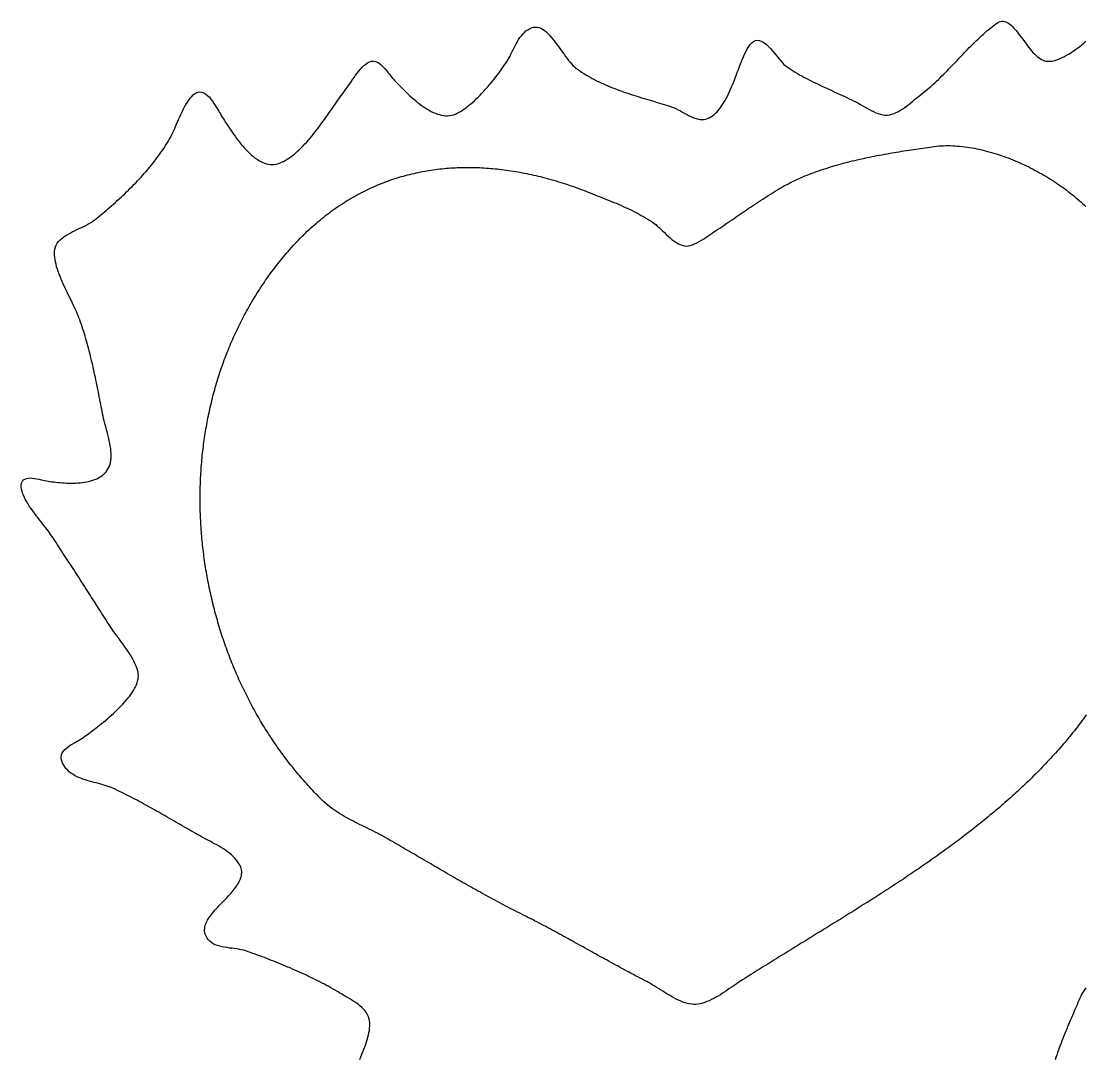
# Model space of a CAD drawing. Header units: millimetres. Extents: x 38 to 1209, y 36 to 1580.
# Drawn here: x 319.7 to 752.5, y 528.9 to 950.5 of the extents above; entities that cross this region are included whole.
import ezdxf

# ---------------------------------------------------------------- set-up
doc = ezdxf.new("R2010")
doc.units = ezdxf.units.MM
doc.layers.add('0_0_0', color=3, linetype='Continuous')

msp = doc.modelspace()

# ---------------------------------------------------------------- linework, layer by layer
at = {"layer": '0_0_0'}
for points in [[(457.3315, 528.6589), (457.7879, 529.6964), (458.2283, 530.7323), (458.6504, 531.7638), (459.0518, 532.7886), (459.4303, 533.804), (459.7835, 534.8076), (460.1091, 535.7967), (460.4049, 536.7689), (460.6685, 537.7216), (460.8976, 538.6523), (461.0899, 539.5583), (461.2431, 540.4373), (461.3548, 541.2866), (461.4228, 542.1037), (461.4448, 542.886), (461.4184, 543.6311), (461.3414, 544.3363), (461.2114, 544.9992), (460.9297, 545.8992), (460.545, 546.7538), (460.0672, 547.5652), (459.5065, 548.3357), (458.8731, 549.0675), (458.177, 549.7628), (457.4284, 550.4239), (456.6374, 551.0529), (455.8142, 551.6522), (454.9689, 552.2238), (454.1116, 552.7702), (453.2525, 553.2934), (452.4016, 553.7957), (451.5691, 554.2794), (450.7652, 554.7467), (450, 555.1998), (449.1349, 555.7159), (448.2648, 556.2268), (447.3899, 556.7324), (446.5102, 557.2327), (445.6259, 557.7278), (444.7372, 558.2178), (443.8442, 558.7026), (442.9471, 559.1824), (442.0459, 559.6571), (441.1409, 560.1268), (440.2321, 560.5915), (439.3198, 561.0513), (438.404, 561.5062), (437.485, 561.9563), (436.5627, 562.4016), (435.6375, 562.8421), (434.7095, 563.2779), (433.7787, 563.7091), (432.8453, 564.1355), (431.9095, 564.5574), (430.9715, 564.9748), (430.0313, 565.3876), (429.0891, 565.7959), (428.145, 566.1998), (427.1993, 566.5993), (426.252, 566.9944), (425.3032, 567.3852), (424.3532, 567.7717), (423.4021, 568.154), (422.45, 568.5322), (421.497, 568.9061), (420.5433, 569.2759), (419.5891, 569.6417), (418.6345, 570.0034), (417.6796, 570.3612), (416.7246, 570.7149), (415.7696, 571.0648), (414.8147, 571.4108), (413.8602, 571.753), (412.9061, 572.0913), (411.9527, 572.4259), (411, 572.7569), (410.1885, 573.0024), (409.3181, 573.2068), (408.3983, 573.3787), (407.4389, 573.5271), (406.4495, 573.6607), (405.4398, 573.7883), (404.4193, 573.9188), (403.3977, 574.0609), (402.3847, 574.2234), (401.3899, 574.4152), (400.423, 574.6451), (399.4936, 574.9219), (398.6113, 575.2543), (397.7859, 575.6512), (397.0269, 576.1215), (396.344, 576.6738), (395.7469, 577.3171), (395.3332, 577.8826), (394.9913, 578.4485), (394.7184, 579.0149), (394.5117, 579.5817), (394.3685, 580.149), (394.286, 580.7167), (394.2615, 581.2848), (394.2923, 581.8534), (394.3756, 582.4225), (394.5086, 582.992), (394.6887, 583.5621), (394.9131, 584.1326), (395.179, 584.7035), (395.4837, 585.275), (395.8244, 585.847), (396.1985, 586.4194), (396.6031, 586.9924), (397.0355, 587.5659), (397.493, 588.1398), (397.9728, 588.7143), (398.4722, 589.2894), (398.9885, 589.8649), (399.5189, 590.441), (400.0606, 591.0176), (400.6109, 591.5948), (401.1671, 592.1725), (401.7265, 592.7508), (402.2862, 593.3296), (402.8435, 593.909), (403.3958, 594.4889), (403.9402, 595.0694), (404.474, 595.6505), (404.9944, 596.2322), (405.4988, 596.8145), (405.9844, 597.3974), (406.4484, 597.9808), (406.8881, 598.5649), (407.3007, 599.1496), (407.6835, 599.7349), (408.0338, 600.3208), (408.3488, 600.9073), (408.6258, 601.4945), (408.862, 602.0822), (409.0547, 602.6707), (409.2011, 603.2597), (409.2985, 603.8495), (409.3442, 604.4398), (409.3354, 605.0309), (409.2694, 605.6226), (409.1433, 606.2149), (408.9546, 606.8079), (408.7004, 607.4017), (408.378, 607.9961), (407.8354, 608.8289), (407.2377, 609.6206), (406.5893, 610.3735), (405.8947, 611.0902), (405.1585, 611.7729), (404.3851, 612.4242), (403.579, 613.0466), (402.7448, 613.6424), (401.8869, 614.214), (401.0099, 614.764), (400.1183, 615.2947), (399.2165, 615.8086), (398.3092, 616.3081), (397.4008, 616.7956), (396.4957, 617.2737), (395.5986, 617.7447), (394.714, 618.211), (393.8462, 618.6752), (393, 619.1396), (392.1333, 619.6244), (391.2667, 620.1119), (390.3999, 620.6018), (389.5331, 621.0938), (388.6661, 621.5878), (387.799, 622.0836), (386.9315, 622.5809), (386.0638, 623.0795), (385.1958, 623.5791), (384.3275, 624.0797), (383.4587, 624.5809), (382.5895, 625.0825), (381.7197, 625.5843), (380.8495, 626.0861), (379.9787, 626.5876), (379.1073, 627.0887), (378.2352, 627.5892), (377.3624, 628.0887), (376.4889, 628.5871), (375.6146, 629.0842), (374.7395, 629.5798), (373.8635, 630.0735), (372.9866, 630.5653), (372.1088, 631.0549), (371.2299, 631.542), (370.3501, 632.0265), (369.4692, 632.5081), (368.5871, 632.9866), (367.7039, 633.4619), (366.8195, 633.9335), (365.9339, 634.4015), (365.0469, 634.8654), (364.1587, 635.3252), (363.2691, 635.7806), (362.378, 636.2313), (361.4856, 636.6772), (360.5916, 637.118), (359.6961, 637.5536), (358.799, 637.9836), (357.9003, 638.4079), (357, 638.8263), (356.2397, 639.1553), (355.4468, 639.4606), (354.625, 639.7457), (353.7781, 640.0142), (352.91, 640.2697), (352.0245, 640.516), (351.1254, 640.7565), (350.2166, 640.995), (349.3018, 641.2351), (348.3848, 641.4803), (347.4696, 641.7344), (346.5599, 642.001), (345.6595, 642.2836), (344.7723, 642.5859), (343.9021, 642.9116), (343.0527, 643.2643), (342.2279, 643.6475), (341.4316, 644.065), (340.6676, 644.5203), (339.9396, 645.0172), (339.2516, 645.5591), (338.6073, 646.1498), (338.0106, 646.7928), (337.4653, 647.4919), (336.9752, 648.2506), (336.5441, 649.0725), (336.1759, 649.9614), (335.9545, 650.8395), (335.9335, 651.6675), (336.092, 652.448), (336.4092, 653.1838), (336.8641, 653.8776), (337.436, 654.5319), (338.104, 655.1494), (338.8473, 655.7329), (339.6449, 656.285), (340.4761, 656.8083), (341.32, 657.3056), (342.1557, 657.7795), (342.9624, 658.2327), (343.7192, 658.6678), (344.4054, 659.0875), (345, 659.4946), (345.4977, 659.863), (346.0391, 660.2634), (346.6207, 660.6945), (347.2395, 661.1551), (347.8921, 661.6439), (348.5754, 662.1596), (349.2861, 662.701), (350.021, 663.2668), (350.7768, 663.8557), (351.5504, 664.4665), (352.3384, 665.0978), (353.1378, 665.7486), (353.9452, 666.4173), (354.7574, 667.1029), (355.5712, 667.8041), (356.3834, 668.5194), (357.1907, 669.2478), (357.9899, 669.988), (358.7778, 670.7386), (359.5512, 671.4984), (360.3068, 672.2662), (361.0414, 673.0406), (361.7518, 673.8204), (362.4347, 674.6044), (363.087, 675.3912), (363.7053, 676.1797), (364.2865, 676.9685), (364.8273, 677.7564), (365.3246, 678.5421), (365.775, 679.3243), (366.1754, 680.1018), (366.5225, 680.8733), (366.8132, 681.6376), (367.0441, 682.3933), (367.212, 683.1393), (367.3137, 683.8742), (367.3461, 684.5968), (367.3058, 685.3058), (367.1897, 686), (366.9586, 686.889), (366.6696, 687.7814), (366.3272, 688.6759), (365.9363, 689.5717), (365.5013, 690.4677), (365.0269, 691.3629), (364.5178, 692.2562), (363.9786, 693.1467), (363.414, 694.0333), (362.8286, 694.915), (362.227, 695.7908), (361.6139, 696.6597), (360.994, 697.5206), (360.3718, 698.3726), (359.752, 699.2146), (359.1393, 700.0456), (358.5383, 700.8646), (357.9536, 701.6705), (357.3899, 702.4624), (356.8518, 703.2392), (356.3441, 704), (355.7939, 704.8434), (355.2443, 705.6873), (354.6953, 706.5315), (354.1468, 707.376), (353.5989, 708.2208), (353.0514, 709.0659), (352.5043, 709.9112), (351.9577, 710.7567), (351.4113, 711.6025), (350.8653, 712.4484), (350.3196, 713.2945), (349.7741, 714.1407), (349.2288, 714.9871), (348.6837, 715.8335), (348.1388, 716.68), (347.5939, 717.5266), (347.049, 718.3732), (346.5042, 719.2198), (345.9594, 720.0663), (345.4145, 720.9129), (344.8695, 721.7594), (344.3244, 722.6058), (343.7792, 723.4521), (343.2337, 724.2982), (342.688, 725.1443), (342.142, 725.9901), (341.5957, 726.8358), (341.0491, 727.6812), (340.502, 728.5265), (339.9546, 729.3714), (339.4067, 730.2161), (338.8582, 731.0605), (338.3093, 731.9045), (337.7597, 732.7482), (337.2096, 733.5916), (336.6588, 734.4345), (336.1074, 735.2771), (335.5552, 736.1192), (335.0022, 736.9608), (334.4485, 737.802), (333.8939, 738.6427), (333.3385, 739.4828), (332.7821, 740.3224), (332.2248, 741.1615), (331.6666, 742), (331.2394, 742.619), (330.7576, 743.2815), (330.2276, 743.9839), (329.6562, 744.7228), (329.0499, 745.4949), (328.4155, 746.2967), (327.7595, 747.1248), (327.0885, 747.9759), (326.4093, 748.8465), (325.7284, 749.7332), (325.0524, 750.6327), (324.3881, 751.5415), (323.742, 752.4562), (323.1208, 753.3735), (322.5312, 754.2899), (321.9796, 755.202), (321.4729, 756.1064), (321.0175, 756.9998), (320.6203, 757.8786), (320.2877, 758.7396), (320.0264, 759.5793), (319.8431, 760.3943), (319.7443, 761.1812), (319.7369, 761.9367), (319.8794, 762.8475), (320.1836, 763.5671), (320.6301, 764.1135), (321.1992, 764.5047), (321.8717, 764.7587), (322.628, 764.8938), (323.4487, 764.9277), (324.3144, 764.8788), (325.2056, 764.7649), (326.1029, 764.6041), (326.9868, 764.4145), (327.838, 764.2142), (328.6368, 764.0211), (329.364, 763.8534), (330, 763.7291), (330.6797, 763.6196), (331.3963, 763.5107), (332.1469, 763.404), (332.9283, 763.3013), (333.7377, 763.2042), (334.5718, 763.1143), (335.4278, 763.0333), (336.3025, 762.963), (337.1931, 762.9048), (338.0964, 762.8606), (339.0094, 762.8319), (339.9291, 762.8205), (340.8525, 762.8279), (341.7765, 762.8559), (342.6982, 762.9062), (343.6145, 762.9803), (344.5223, 763.08), (345.4188, 763.2068), (346.3008, 763.3626), (347.1653, 763.5489), (348.0092, 763.7674), (348.8297, 764.0197), (349.6236, 764.3076), (350.388, 764.6327), (351.1197, 764.9966), (351.8158, 765.4011), (352.4733, 765.8477), (353.0891, 766.3382), (353.6602, 766.8742), (354.1836, 767.4573), (354.6563, 768.0893), (355.0752, 768.7718), (355.4374, 769.5065), (355.7397, 770.2949), (355.9792, 771.1389), (356.1529, 772.04), (356.2577, 773), (356.2942, 773.9568), (356.2748, 774.932), (356.2049, 775.9232), (356.09, 776.9276), (355.9357, 777.9426), (355.7474, 778.9656), (355.5305, 779.994), (355.2906, 781.0253), (355.0332, 782.0566), (354.7637, 783.0856), (354.4876, 784.1094), (354.2104, 785.1256), (353.9376, 786.1316), (353.6747, 787.1246), (353.4271, 788.102), (353.2004, 789.0614), (353, 790), (352.8062, 790.9722), (352.6132, 791.9472), (352.4206, 792.9248), (352.2283, 793.9048), (352.036, 794.887), (351.8434, 795.8712), (351.6504, 796.8572), (351.4567, 797.8448), (351.262, 798.8338), (351.0662, 799.824), (350.8689, 800.8153), (350.6701, 801.8074), (350.4694, 802.8001), (350.2666, 803.7933), (350.0615, 804.7868), (349.8538, 805.7803), (349.6433, 806.7737), (349.4298, 807.7667), (349.2131, 808.7593), (348.9929, 809.7511), (348.7689, 810.7421), (348.541, 811.7319), (348.3089, 812.7204), (348.0725, 813.7075), (347.8313, 814.6928), (347.5853, 815.6763), (347.3342, 816.6578), (347.0777, 817.637), (346.8157, 818.6137), (346.5478, 819.5878), (346.2739, 820.559), (345.9938, 821.5272), (345.7071, 822.4922), (345.4137, 823.4538), (345.1133, 824.4117), (344.8058, 825.3659), (344.4908, 826.316), (344.1681, 827.262), (343.8375, 828.2035), (343.4989, 829.1405), (343.1518, 830.0727), (342.7962, 831), (342.4948, 831.7456), (342.1594, 832.5263), (341.7936, 833.3398), (341.401, 834.1836), (340.9851, 835.0552), (340.5496, 835.9522), (340.0982, 836.8721), (339.6343, 837.8125), (339.1616, 838.771), (338.6837, 839.745), (338.2042, 840.7321), (337.7268, 841.73), (337.2549, 842.7361), (336.7923, 843.7479), (336.3425, 844.7632), (335.9092, 845.7793), (335.4958, 846.7939), (335.1062, 847.8044), (334.7437, 848.8086), (334.4122, 849.8038), (334.115, 850.7877), (333.856, 851.7578), (333.6386, 852.7116), (333.4665, 853.6468), (333.3432, 854.5608), (333.2725, 855.4513), (333.2578, 856.3157), (333.3028, 857.1516), (333.4112, 857.9567), (333.6261, 858.7918), (333.9557, 859.5763), (334.3904, 860.3135), (334.9203, 861.0068), (335.5356, 861.6596), (336.2264, 862.2754), (336.9831, 862.8575), (337.7958, 863.4095), (338.6547, 863.9346), (339.55, 864.4364), (340.4719, 864.9182), (341.4107, 865.3835), (342.3565, 865.8356), (343.2995, 866.2781), (344.2299, 866.7142), (345.138, 867.1475), (346.0139, 867.5813), (346.8478, 868.0191), (347.63, 868.4642), (348.3507, 868.9202), (349, 869.3904), (349.7299, 869.9655), (350.4654, 870.5512), (351.2059, 871.1473), (351.951, 871.7534), (352.7001, 872.3694), (353.4527, 872.9951), (354.2082, 873.6302), (354.9661, 874.2745), (355.726, 874.9278), (356.4872, 875.5898), (357.2493, 876.2603), (358.0117, 876.9392), (358.7739, 877.6261), (359.5354, 878.3208), (360.2956, 879.0232), (361.0541, 879.733), (361.8103, 880.4499), (362.5636, 881.1738), (363.3136, 881.9044), (364.0597, 882.6415), (364.8015, 883.3849), (365.5383, 884.1343), (366.2696, 884.8895), (366.995, 885.6503), (367.7139, 886.4165), (368.4258, 887.1878), (369.1301, 887.964), (369.8263, 888.745), (370.514, 889.5303), (371.1925, 890.3199), (371.8613, 891.1136), (372.52, 891.911), (373.168, 892.7119), (373.8048, 893.5162), (374.4298, 894.3236), (375.0425, 895.1339), (375.6425, 895.9468), (376.2291, 896.7622), (376.8019, 897.5798), (377.3603, 898.3993), (377.9037, 899.2207), (378.4318, 900.0435), (378.9439, 900.8676), (379.4396, 901.6928), (379.9182, 902.5189), (380.3793, 903.3456), (380.8224, 904.1727), (381.2469, 905), (381.5067, 905.5438), (381.7979, 906.1945), (382.119, 906.9393), (382.4688, 907.7651), (382.846, 908.6591), (383.2492, 909.6085), (383.6774, 910.6002), (384.129, 911.6215), (384.603, 912.6593), (385.0979, 913.7009), (385.6125, 914.7333), (386.1455, 915.7435), (386.6956, 916.7188), (387.2616, 917.6462), (387.8422, 918.5128), (388.436, 919.3057), (389.0418, 920.012), (389.6583, 920.6188), (390.2843, 921.1132), (390.9184, 921.4824), (391.5594, 921.7133), (392.206, 921.7932), (393.086, 921.6892), (393.9241, 921.3954), (394.7204, 920.939), (395.4747, 920.3471), (396.187, 919.647), (396.8574, 918.8659), (397.4857, 918.0309), (398.072, 917.1693), (398.6162, 916.3081), (399.1183, 915.4748), (399.5783, 914.6963), (399.9961, 914), (400.3227, 913.4658), (400.6751, 912.8871), (401.0527, 912.2675), (401.4544, 911.6105), (401.8797, 910.9196), (402.3277, 910.1986), (402.7976, 909.4509), (403.2887, 908.6802), (403.8001, 907.8901), (404.3312, 907.084), (404.8811, 906.2657), (405.449, 905.4387), (406.0342, 904.6065), (406.6359, 903.7728), (407.2533, 902.9412), (407.8856, 902.1152), (408.5321, 901.2984), (409.1919, 900.4944), (409.8644, 899.7068), (410.5487, 898.9392), (411.244, 898.1951), (411.9496, 897.4781), (412.6647, 896.7919), (413.3884, 896.14), (414.1201, 895.526), (414.859, 894.9534), (415.6042, 894.4259), (416.3551, 893.9471), (417.1107, 893.5205), (417.8704, 893.1497), (418.6334, 892.8383), (419.3988, 892.5898), (420.1659, 892.408), (420.934, 892.2963), (421.7022, 892.2583), (422.4698, 892.2977), (423.236, 892.4179), (424, 892.6227), (424.7715, 892.8974), (425.5386, 893.2171), (426.3013, 893.5799), (427.0595, 893.984), (427.8129, 894.4277), (428.5615, 894.9091), (429.3052, 895.4265), (430.0438, 895.9781), (430.7773, 896.5621), (431.5054, 897.1768), (432.2282, 897.8203), (432.9454, 898.4909), (433.657, 899.1868), (434.3628, 899.9063), (435.0627, 900.6475), (435.7567, 901.4086), (436.4445, 902.1879), (437.126, 902.9836), (437.8012, 903.794), (438.47, 904.6172), (439.1321, 905.4514), (439.7875, 906.295), (440.4361, 907.146), (441.0777, 908.0027), (441.7122, 908.8634), (442.3396, 909.7263), (442.9596, 910.5895), (443.5723, 911.4513), (444.1773, 912.3099), (444.7747, 913.1636), (445.3643, 914.0106), (445.9461, 914.849), (446.5197, 915.6771), (447.0853, 916.4931), (447.6426, 917.2953), (448.1915, 918.0818), (448.7319, 918.8509), (449.2637, 919.6008), (449.7868, 920.3297), (450.301, 921.0359), (450.8062, 921.7175), (451.3023, 922.3728), (451.7893, 923), (452.2793, 923.649), (452.791, 924.37), (453.3242, 925.149), (453.8788, 925.9723), (454.4545, 926.8258), (455.051, 927.6958), (455.6681, 928.5684), (456.3058, 929.4297), (456.9636, 930.2657), (457.6414, 931.0628), (458.339, 931.8069), (459.0562, 932.4843), (459.7928, 933.081), (460.5485, 933.5831), (461.3231, 933.9769), (462.1165, 934.2484), (462.9311, 934.3398), (463.7344, 934.2141), (464.5236, 933.9008), (465.2958, 933.4299), (466.0483, 932.8309), (466.7781, 932.1337), (467.4826, 931.3679), (468.1588, 930.5634), (468.8041, 929.7499), (469.4155, 928.957), (469.9902, 928.2146), (470.5255, 927.5523), (471.0185, 927), (471.5051, 926.4943), (472.0201, 925.957), (472.5622, 925.3916), (473.1302, 924.8015), (473.723, 924.1902), (474.3392, 923.5612), (474.9778, 922.9178), (475.6374, 922.2636), (476.3169, 921.602), (477.015, 920.9365), (477.7307, 920.2706), (478.4625, 919.6076), (479.2094, 918.9511), (479.9702, 918.3045), (480.7435, 917.6713), (481.5283, 917.0549), (482.3233, 916.4588), (483.1273, 915.8865), (483.939, 915.3414), (484.7574, 914.827), (485.5811, 914.3467), (486.4089, 913.904), (487.2398, 913.5024), (488.0723, 913.1452), (488.9054, 912.8361), (489.7379, 912.5783), (490.5684, 912.3755), (491.3959, 912.231), (492.219, 912.1484), (493.0367, 912.131), (493.8476, 912.1823), (494.6506, 912.3058), (495.4445, 912.505), (496.228, 912.7833), (497, 913.1442), (497.747, 913.5576), (498.5029, 914.0148), (499.2663, 914.5134), (500.0358, 915.0509), (500.81, 915.6251), (501.5876, 916.2336), (502.3672, 916.874), (503.1473, 917.544), (503.9266, 918.2412), (504.7037, 918.9633), (505.4772, 919.7079), (506.2457, 920.4727), (507.0078, 921.2552), (507.7623, 922.0532), (508.5075, 922.8643), (509.2423, 923.6862), (509.9652, 924.5164), (510.6747, 925.3526), (511.3696, 926.1925), (512.0484, 927.0337), (512.7098, 927.8739), (513.3523, 928.7107), (513.9746, 929.5417), (514.5753, 930.3646), (515.153, 931.1771), (515.7063, 931.9767), (516.2339, 932.7612), (516.7343, 933.5281), (517.2061, 934.2751), (517.6481, 935), (518.0337, 935.6744), (518.4217, 936.4033), (518.8147, 937.1771), (519.2155, 937.9866), (519.6268, 938.8224), (520.0513, 939.6753), (520.4918, 940.5357), (520.9509, 941.3945), (521.4314, 942.2423), (521.936, 943.0696), (522.4674, 943.8673), (523.0284, 944.6259), (523.6217, 945.3361), (524.25, 945.9886), (524.916, 946.574), (525.6225, 947.083), (526.3722, 947.5063), (527.1677, 947.8344), (528.0118, 948.0581), (528.9074, 948.1681), (529.5795, 948.1391), (530.2571, 947.9861), (530.9389, 947.7183), (531.6241, 947.345), (532.3117, 946.8756), (533.0007, 946.3193), (533.69, 945.6855), (534.3788, 944.9835), (535.0659, 944.2226), (535.7505, 943.412), (536.4316, 942.5613), (537.108, 941.6795), (537.779, 940.7761), (538.4434, 939.8604), (539.1003, 938.9416), (539.7487, 938.0292), (540.3877, 937.1323), (541.0161, 936.2604), (541.6331, 935.4227), (542.2377, 934.6286), (542.8288, 933.8873), (543.4055, 933.2083), (543.9668, 932.6007), (544.5117, 932.0739), (545.0393, 931.6373), (545.863, 931.033), (546.6959, 930.4474), (547.5375, 929.8798), (548.3876, 929.3297), (549.2459, 928.7965), (550.1121, 928.2797), (550.9858, 927.7787), (551.8669, 927.2928), (552.7549, 926.8217), (553.6495, 926.3646), (554.5506, 925.9211), (555.4577, 925.4905), (556.3705, 925.0722), (557.2889, 924.6658), (558.2124, 924.2707), (559.1408, 923.8862), (560.0737, 923.5119), (561.0109, 923.1471), (561.9521, 922.7913), (562.8969, 922.4439), (563.8451, 922.1043), (564.7963, 921.7721), (565.7503, 921.4465), (566.7068, 921.1271), (567.6654, 920.8133), (568.6259, 920.5045), (569.5879, 920.2001), (570.5512, 919.8997), (571.5154, 919.6025), (572.4803, 919.3081), (573.4455, 919.0159), (574.4108, 918.7252), (575.3758, 918.4357), (576.3403, 918.1466), (577.3039, 917.8574), (578.2664, 917.5676), (579.2274, 917.2765), (580.1866, 916.9837), (581.1438, 916.6885), (582.0986, 916.3903), (583.0508, 916.0887), (584, 915.7831), (584.9374, 915.4411), (585.8614, 915.0388), (586.7748, 914.5899), (587.6804, 914.108), (588.5814, 913.6069), (589.4805, 913.1004), (590.3807, 912.6022), (591.2849, 912.126), (592.196, 911.6857), (593.1169, 911.2948), (594.0506, 910.9673), (595, 910.7168), (595.7906, 910.5911), (596.5606, 910.5583), (597.3101, 910.614), (598.0396, 910.7541), (598.7494, 910.9743), (599.4396, 911.2704), (600.1108, 911.6382), (600.763, 912.0733), (601.3968, 912.5717), (602.0123, 913.129), (602.6098, 913.741), (603.1898, 914.4035), (603.7525, 915.1123), (604.2981, 915.8631), (604.8271, 916.6517), (605.3397, 917.4739), (605.8362, 918.3254), (606.3169, 919.2021), (606.7822, 920.0996), (607.2323, 921.0137), (607.6676, 921.9402), (608.0884, 922.875), (608.4949, 923.8136), (608.8875, 924.752), (609.2665, 925.6859), (609.6322, 926.611), (609.9849, 927.5232), (610.3249, 928.4181), (610.6525, 929.2916), (610.9681, 930.1394), (611.2719, 930.9574), (611.5642, 931.7411), (611.8454, 932.4866), (612.1158, 933.1894), (612.3756, 933.8454), (612.6252, 934.4503), (612.8649, 935), (613.1754, 935.7076), (613.5334, 936.5316), (613.94, 937.433), (614.3967, 938.3733), (614.9045, 939.3138), (615.4647, 940.2157), (616.0786, 941.0404), (616.7474, 941.7492), (617.4723, 942.3034), (618.2547, 942.6643), (619.0957, 942.7932), (619.8431, 942.7077), (620.5915, 942.4633), (621.3394, 942.078), (622.0855, 941.5698), (622.8286, 940.9567), (623.5674, 940.2566), (624.3006, 939.4876), (625.0269, 938.6677), (625.7449, 937.8148), (626.4535, 936.947), (627.1513, 936.0823), (627.837, 935.2386), (628.5093, 934.434), (629.167, 933.6864), (629.8088, 933.0139), (630.4333, 932.4344), (631.0393, 931.966), (631.8624, 931.414), (632.697, 930.8734), (633.5424, 930.3434), (634.3979, 929.8237), (635.2629, 929.3137), (636.1368, 928.8129), (637.0189, 928.3207), (637.9086, 927.8367), (638.8052, 927.3602), (639.7082, 926.8909), (640.6168, 926.4282), (641.5305, 925.9715), (642.4486, 925.5203), (643.3704, 925.0742), (644.2954, 924.6325), (645.2228, 924.1948), (646.1521, 923.7606), (647.0827, 923.3293), (648.0138, 922.9005), (648.9448, 922.4735), (649.8751, 922.0479), (650.8042, 921.6232), (651.7312, 921.1988), (652.6556, 920.7742), (653.5768, 920.3489), (654.4941, 919.9223), (655.4068, 919.494), (656.3145, 919.0635), (657.2163, 918.6302), (658.1116, 918.1935), (659, 917.7531), (659.8385, 917.3153), (660.7016, 916.8365), (661.5864, 916.3288), (662.4901, 915.8049), (663.4097, 915.2771), (664.3424, 914.7579), (665.2855, 914.2596), (666.236, 913.7949), (667.191, 913.376), (668.1478, 913.0154), (669.1034, 912.7257), (670.0551, 912.5191), (671, 912.4082), (671.9022, 912.4097), (672.8025, 912.5208), (673.6994, 912.7312), (674.5912, 913.0307), (675.4764, 913.4091), (676.3533, 913.856), (677.2204, 914.3613), (678.0761, 914.9147), (678.9187, 915.5061), (679.7468, 916.1251), (680.5586, 916.7616), (681.3526, 917.4052), (682.1272, 918.0458), (682.8809, 918.6732), (683.6119, 919.2771), (684.3188, 919.8472), (685, 920.3734), (685.7961, 920.9801), (686.5827, 921.5985), (687.3602, 922.2279), (688.129, 922.8676), (688.8896, 923.5172), (689.6425, 924.1759), (690.3881, 924.8433), (691.1268, 925.5187), (691.8591, 926.2015), (692.5855, 926.8912), (693.3063, 927.5871), (694.0222, 928.2887), (694.7334, 928.9954), (695.4404, 929.7066), (696.1438, 930.4216), (696.844, 931.1399), (697.5413, 931.861), (698.2363, 932.5842), (698.9294, 933.3089), (699.6211, 934.0345), (700.3118, 934.7605), (701.0019, 935.4862), (701.692, 936.2111), (702.3824, 936.9346), (703.0736, 937.656), (703.7661, 938.3749), (704.4604, 939.0905), (705.1567, 939.8024), (705.8558, 940.5098), (706.5578, 941.2123), (707.2635, 941.9093), (707.973, 942.6), (708.687, 943.2841), (709.4059, 943.9608), (710.1301, 944.6295), (710.8601, 945.2898), (711.5963, 945.9409), (712.3392, 946.5823), (713.0892, 947.2135), (713.8468, 947.8338), (714.6125, 948.4425), (715.3866, 949.0393), (716.1697, 949.6234), (716.7406, 949.9924), (717.3041, 950.2597), (717.8607, 950.4303), (718.4109, 950.5092), (718.9552, 950.5014), (719.4942, 950.4119), (720.0283, 950.2456), (720.558, 950.0076), (721.0839, 949.7029), (721.6065, 949.3363), (722.1264, 948.913), (722.6439, 948.438), (723.1597, 947.9161), (723.6743, 947.3524), (724.1882, 946.7519), (724.7019, 946.1196), (725.2158, 945.4604), (725.7307, 944.7794), (726.2469, 944.0816), (726.7649, 943.3719), (727.2853, 942.6553), (727.8087, 941.9368), (728.3355, 941.2214), (728.8662, 940.5141), (729.4014, 939.82), (729.9415, 939.1438), (730.4872, 938.4908), (731.0388, 937.8658), (731.597, 937.2739), (732.1623, 936.72), (732.7351, 936.2091), (733.3159, 935.7462), (733.9054, 935.3364), (734.504, 934.9845), (735.1123, 934.6956), (735.7306, 934.4747), (736.3597, 934.3268), (737, 934.2569), (737.8149, 934.2604), (738.6447, 934.3411), (739.4877, 934.4944), (740.3423, 934.7157), (741.2068, 935.0004), (742.0795, 935.3438), (742.9588, 935.7414), (743.843, 936.1885), (744.7305, 936.6805), (745.6195, 937.2128), (746.5085, 937.7808), (747.3957, 938.3799), (748.2796, 939.0054), (749.1583, 939.6528), (750.0304, 940.3173), (750.8941, 940.9945), (751.7477, 941.6797), (752.5897, 942.3682)], [(752.7067, 668.6679), (752.1242, 667.8486), (751.535, 667.0324), (750.9388, 666.2194), (750.3355, 665.4096), (749.7251, 664.6031), (749.1073, 663.7998), (748.4822, 663), (747.8673, 662.2238), (747.2484, 661.4508), (746.6255, 660.6812), (745.9987, 659.9148), (745.368, 659.1517), (744.7335, 658.3917), (744.0951, 657.635), (743.453, 656.8814), (742.8071, 656.1309), (742.1575, 655.3836), (741.5043, 654.6394), (740.8474, 653.8983), (740.1869, 653.1603), (739.5228, 652.4254), (738.8553, 651.6934), (738.1842, 650.9645), (737.5097, 650.2386), (736.8317, 649.5156), (736.1504, 648.7957), (735.4657, 648.0786), (734.7777, 647.3645), (734.0865, 646.6533), (733.392, 645.9449), (732.6943, 645.2394), (731.9934, 644.5368), (731.2894, 643.837), (730.5824, 643.14), (729.8722, 642.4457), (729.1591, 641.7542), (728.4429, 641.0655), (727.7239, 640.3795), (727.0019, 639.6962), (726.277, 639.0156), (725.5493, 638.3377), (724.8188, 637.6624), (724.0856, 636.9897), (723.3496, 636.3196), (722.6109, 635.6522), (721.8696, 634.9873), (721.1256, 634.3249), (720.3791, 633.6651), (719.63, 633.0078), (718.8784, 632.353), (718.1243, 631.7007), (717.3678, 631.0508), (716.6089, 630.4033), (715.8476, 629.7583), (715.084, 629.1156), (714.3181, 628.4754), (713.55, 627.8375), (712.7796, 627.2019), (712.007, 626.5686), (711.2323, 625.9377), (710.4555, 625.309), (709.6766, 624.6826), (708.8957, 624.0584), (708.1128, 623.4364), (707.3279, 622.8167), (706.5411, 622.1991), (705.7524, 621.5837), (704.9618, 620.9704), (704.1694, 620.3593), (703.3752, 619.7502), (702.5793, 619.1433), (701.7817, 618.5384), (700.9824, 617.9356), (700.1814, 617.3347), (699.3789, 616.7359), (698.5748, 616.1391), (697.7691, 615.5443), (696.962, 614.9514), (696.1534, 614.3604), (695.3434, 613.7713), (694.532, 613.1841), (693.7193, 612.5988), (692.9052, 612.0154), (692.0899, 611.4338), (691.2733, 610.854), (690.4555, 610.276), (689.6366, 609.6997), (688.8165, 609.1252), (687.9954, 608.5525), (687.1731, 607.9815), (686.3499, 607.4121), (685.5257, 606.8445), (684.7005, 606.2785), (683.8744, 605.7141), (683.0474, 605.1514), (682.2196, 604.5903), (681.391, 604.0307), (680.5617, 603.4727), (679.7316, 602.9163), (678.9008, 602.3613), (678.0693, 601.8079), (677.2372, 601.256), (676.4046, 600.7055), (675.5714, 600.1565), (674.7377, 599.6088), (673.9035, 599.0626), (673.0688, 598.5178), (672.2338, 597.9744), (671.3984, 597.4323), (670.5626, 596.8915), (669.7266, 596.352), (668.8903, 595.8139), (668.0538, 595.277), (667.2171, 594.7413), (666.3802, 594.2069), (665.5433, 593.6737), (664.7062, 593.1416), (663.8691, 592.6108), (663.0321, 592.0811), (662.195, 591.5526), (661.358, 591.0251), (660.5211, 590.4988), (659.6844, 589.9735), (658.8478, 589.4493), (658.0115, 588.9261), (657.1754, 588.4039), (656.3396, 587.8828), (655.5041, 587.3626), (654.669, 586.8434), (653.8343, 586.3251), (653, 585.8078), (652.1492, 585.2807), (651.2982, 584.7538), (650.4471, 584.2272), (649.5959, 583.7007), (648.7445, 583.1745), (647.893, 582.6484), (647.0414, 582.1225), (646.1897, 581.5968), (645.338, 581.0712), (644.4861, 580.5457), (643.6342, 580.0203), (642.7822, 579.495), (641.9302, 578.9698), (641.0781, 578.4446), (640.226, 577.9195), (639.3738, 577.3944), (638.5217, 576.8693), (637.6696, 576.3442), (636.8174, 575.8191), (635.9653, 575.294), (635.1132, 574.7688), (634.2612, 574.2436), (633.4092, 573.7183), (632.5572, 573.1929), (631.7053, 572.6674), (630.8535, 572.1418), (630.0018, 571.616), (629.1502, 571.0901), (628.2986, 570.5641), (627.4472, 570.0378), (626.5959, 569.5114), (625.7448, 568.9847), (624.8938, 568.4579), (624.0429, 567.9308), (623.1922, 567.4034), (622.3417, 566.8758), (621.4913, 566.3479), (620.6412, 565.8197), (619.7912, 565.2912), (618.9415, 564.7623), (618.092, 564.2332), (617.2427, 563.7036), (616.3936, 563.1737), (615.5448, 562.6434), (614.6962, 562.1127), (613.848, 561.5816), (613, 561.0501), (612.2641, 560.5785), (611.5063, 560.0756), (610.7279, 559.5464), (609.9305, 558.9958), (609.1155, 558.4286), (608.2843, 557.8498), (607.4385, 557.2643), (606.5796, 556.6771), (605.709, 556.093), (604.8281, 555.517), (603.9386, 554.9541), (603.0418, 554.409), (602.1392, 553.8868), (601.2323, 553.3924), (600.3226, 552.9307), (599.4116, 552.5066), (598.5007, 552.125), (597.5914, 551.7909), (596.6852, 551.5092), (595.7836, 551.2848), (594.888, 551.1227), (594, 551.0277), (593.1616, 551.0119), (592.3045, 551.0731), (591.431, 551.2055), (590.5433, 551.4037), (589.6438, 551.6621), (588.7346, 551.9751), (587.8181, 552.3371), (586.8965, 552.7426), (585.972, 553.186), (585.047, 553.6618), (584.1236, 554.1644), (583.2043, 554.6881), (582.2911, 555.2276), (581.3864, 555.7771), (580.4925, 556.3311), (579.6116, 556.8841), (578.746, 557.4305), (577.8979, 557.9647), (577.0697, 558.4812), (576.2635, 558.9744), (575.4816, 559.4386), (574.7263, 559.8685), (574, 560.2584), (573.0978, 560.7264), (572.1968, 561.1964), (571.2967, 561.6684), (570.3975, 562.1421), (569.4992, 562.6175), (568.6018, 563.0946), (567.7052, 563.5733), (566.8094, 564.0535), (565.9143, 564.5351), (565.0199, 565.018), (564.1261, 565.5021), (563.233, 565.9875), (562.3404, 566.4739), (561.4483, 566.9614), (560.5568, 567.4498), (559.6656, 567.939), (558.7749, 568.429), (557.8846, 568.9197), (556.9945, 569.4111), (556.1047, 569.9029), (555.2152, 570.3952), (554.3259, 570.8879), (553.4367, 571.3809), (552.5476, 571.8742), (551.6586, 572.3675), (550.7696, 572.8609), (549.8806, 573.3543), (548.9916, 573.8476), (548.1024, 574.3408), (547.2132, 574.8336), (546.3237, 575.3262), (545.434, 575.8183), (544.5441, 576.3099), (543.6539, 576.8009), (542.7633, 577.2913), (541.8723, 577.781), (540.9809, 578.2698), (540.0891, 578.7578), (539.1967, 579.2447), (538.3038, 579.7306), (537.4103, 580.2154), (536.5161, 580.699), (535.6213, 581.1813), (534.7258, 581.6622), (533.8295, 582.1416), (532.9324, 582.6196), (532.0345, 583.0959), (531.1357, 583.5705), (530.2359, 584.0434), (529.3353, 584.5144), (528.4336, 584.9835), (527.5308, 585.4505), (526.627, 585.9155), (525.722, 586.3784), (524.8159, 586.8389), (523.9085, 587.2972), (523, 587.7531), (522.0959, 588.2066), (521.1937, 588.6623), (520.2934, 589.1201), (519.395, 589.5798), (518.4984, 590.0415), (517.6035, 590.5051), (516.7104, 590.9706), (515.8189, 591.4379), (514.929, 591.907), (514.0407, 592.3778), (513.1539, 592.8503), (512.2686, 593.3245), (511.3847, 593.8003), (510.5022, 594.2776), (509.621, 594.7565), (508.7412, 595.2368), (507.8626, 595.7186), (506.9851, 596.2017), (506.1089, 596.6862), (505.2337, 597.172), (504.3596, 597.6591), (503.4866, 598.1473), (502.6145, 598.6367), (501.7433, 599.1273), (500.873, 599.6189), (500.0036, 600.1116), (499.1349, 600.6052), (498.267, 601.0998), (497.3997, 601.5953), (496.5332, 602.0916), (495.6672, 602.5888), (494.8018, 603.0867), (493.9369, 603.5853), (493.0724, 604.0847), (492.2084, 604.5846), (491.3448, 605.0852), (490.4814, 605.5863), (489.6184, 606.0879), (488.7556, 606.5899), (487.893, 607.0924), (487.0306, 607.5953), (486.1682, 608.0985), (485.3059, 608.6019), (484.4436, 609.1056), (483.5812, 609.6095), (482.7188, 610.1136), (481.8562, 610.6177), (480.9935, 611.1219), (480.1305, 611.6262), (479.2673, 612.1304), (478.4038, 612.6345), (477.5399, 613.1386), (476.6756, 613.6424), (475.8108, 614.1461), (474.9455, 614.6495), (474.0797, 615.1527), (473.2133, 615.6555), (472.3463, 616.1579), (471.4786, 616.6599), (470.6101, 617.1614), (469.7409, 617.6624), (468.8709, 618.1629), (468, 618.6628), (467.1374, 619.1494), (466.2647, 619.6273), (465.3828, 620.0977), (464.4928, 620.5617), (463.5958, 621.0203), (462.693, 621.4748), (461.7852, 621.9261), (460.8737, 622.3756), (459.9595, 622.8242), (459.0436, 623.2731), (458.1272, 623.7234), (457.2114, 624.1763), (456.2971, 624.6328), (455.3855, 625.0942), (454.4776, 625.5614), (453.5746, 626.0357), (452.6774, 626.5181), (451.7872, 627.0098), (450.9051, 627.512), (450.032, 628.0256), (449.1692, 628.5519), (448.3176, 629.092), (447.4783, 629.647), (446.6525, 630.218), (445.8411, 630.8061), (445.0454, 631.4125), (444.2662, 632.0383), (443.5047, 632.6845), (442.7621, 633.3525), (442.0393, 634.0432), (441.3965, 634.6806), (440.7577, 635.3219), (440.1227, 635.967), (439.4917, 636.6158), (438.8645, 637.2684), (438.2413, 637.9247), (437.622, 638.5847), (437.0066, 639.2483), (436.3952, 639.9156), (435.7876, 640.5865), (435.1841, 641.261), (434.5845, 641.939), (433.9888, 642.6205), (433.3971, 643.3056), (432.8094, 643.9941), (432.2256, 644.6861), (431.6459, 645.3815), (431.0701, 646.0803), (430.4983, 646.7825), (429.9305, 647.488), (429.3667, 648.1968), (428.807, 648.9089), (428.2512, 649.6243), (427.6995, 650.3429), (427.1518, 651.0647), (426.6081, 651.7897), (426.0685, 652.5178), (425.5329, 653.2491), (425.0014, 653.9835), (424.4739, 654.721), (423.9505, 655.4615), (423.4312, 656.205), (422.916, 656.9515), (422.4048, 657.701), (421.8977, 658.4534), (421.3947, 659.2088), (420.8959, 659.967), (420.4011, 660.7281), (419.9105, 661.492), (419.4239, 662.2587), (418.9415, 663.0283), (418.4633, 663.8005), (417.9891, 664.5755), (417.5191, 665.3532), (417.0533, 666.1336), (416.5916, 666.9166), (416.1341, 667.7023), (415.6808, 668.4905), (415.2316, 669.2813), (414.7866, 670.0747), (414.3458, 670.8705), (413.9092, 671.6689), (413.4768, 672.4697), (413.0486, 673.2729), (412.6246, 674.0786), (412.2048, 674.8866), (411.7893, 675.697), (411.378, 676.5097), (410.9709, 677.3248), (410.568, 678.1421), (410.1694, 678.9616), (409.7751, 679.7834), (409.385, 680.6073), (408.9992, 681.4335), (408.6177, 682.2617), (408.2404, 683.0921), (407.8674, 683.9246), (407.4987, 684.7591), (407.1344, 685.5957), (406.7743, 686.4342), (406.4185, 687.2748), (406.067, 688.1173), (405.7199, 688.9617), (405.3771, 689.8081), (405.0386, 690.6563), (404.7044, 691.5064), (404.3746, 692.3582), (404.0492, 693.2119), (403.7281, 694.0674), (403.4114, 694.9245), (403.099, 695.7834), (402.791, 696.644), (402.4874, 697.5063), (402.1882, 698.3702), (401.8934, 699.2357), (401.603, 700.1027), (401.3169, 700.9714), (401.0353, 701.8415), (400.7581, 702.7132), (400.4854, 703.5863), (400.2171, 704.4609), (399.9532, 705.3369), (399.6937, 706.2143), (399.4387, 707.093), (399.1881, 707.9731), (398.9421, 708.8545), (398.7004, 709.7372), (398.4633, 710.6212), (398.2306, 711.5064), (398.0024, 712.3928), (397.7787, 713.2804), (397.5595, 714.1691), (397.3448, 715.059), (397.1346, 715.95), (396.929, 716.842), (396.7278, 717.7351), (396.5312, 718.6292), (396.3391, 719.5243), (396.1515, 720.4204), (395.9685, 721.3174), (395.7901, 722.2154), (395.6162, 723.1142), (395.4468, 724.0139), (395.282, 724.9144), (395.1219, 725.8157), (394.9662, 726.7178), (394.8152, 727.6206), (394.6688, 728.5242), (394.527, 729.4285), (394.3897, 730.3335), (394.2571, 731.2391), (394.1291, 732.1453), (394.0058, 733.0521), (393.887, 733.9595), (393.7729, 734.8674), (393.6635, 735.7759), (393.5587, 736.6848), (393.4585, 737.5942), (393.363, 738.504), (393.2722, 739.4143), (393.186, 740.3249), (393.1045, 741.2358), (393.0277, 742.1471), (392.9556, 743.0587), (392.8882, 743.9706), (392.8255, 744.8827), (392.7675, 745.7951), (392.7143, 746.7076), (392.6657, 747.6203), (392.6219, 748.5331), (392.5828, 749.4461), (392.5484, 750.3591), (392.5188, 751.2722), (392.4939, 752.1854), (392.4738, 753.0985), (392.4585, 754.0116), (392.4479, 754.9247), (392.4421, 755.8377), (392.4411, 756.7506), (392.4449, 757.6634), (392.4535, 758.576), (392.4668, 759.4885), (392.485, 760.4007), (392.508, 761.3127), (392.5358, 762.2245), (392.5684, 763.136), (392.6059, 764.0471), (392.6482, 764.9579), (392.6953, 765.8684), (392.7473, 766.7784), (392.8042, 767.6881), (392.8659, 768.5973), (392.9324, 769.506), (393.0039, 770.4142), (393.0802, 771.3219), (393.1614, 772.229), (393.2475, 773.1356), (393.3385, 774.0415), (393.4344, 774.9468), (393.5352, 775.8515), (393.6409, 776.7555), (393.7516, 777.6587), (393.8671, 778.5613), (393.9876, 779.463), (394.1131, 780.364), (394.2435, 781.2641), (394.3788, 782.1634), (394.5191, 783.0618), (394.6644, 783.9594), (394.8146, 784.856), (394.9698, 785.7516), (395.13, 786.6463), (395.2952, 787.5399), (395.4654, 788.4326), (395.6405, 789.3241), (395.8207, 790.2146), (396.0059, 791.104), (396.1961, 791.9922), (396.3913, 792.8793), (396.5916, 793.7651), (396.7969, 794.6498), (397.0073, 795.5332), (397.2226, 796.4153), (397.4431, 797.2961), (397.6686, 798.1757), (397.8992, 799.0538), (398.1348, 799.9306), (398.3756, 800.8059), (398.6214, 801.6799), (398.8723, 802.5523), (399.1283, 803.4233), (399.3894, 804.2928), (399.6556, 805.1607), (399.9269, 806.0271), (400.2034, 806.8919), (400.485, 807.755), (400.7717, 808.6165), (401.0635, 809.4764), (401.3605, 810.3345), (401.6627, 811.1909), (401.97, 812.0456), (402.2824, 812.8985), (402.6001, 813.7495), (402.9229, 814.5988), (403.2509, 815.4461), (403.5841, 816.2916), (403.9225, 817.1352), (404.2661, 817.9768), (404.6148, 818.8165), (404.9689, 819.6542), (405.3281, 820.4899), (405.6925, 821.3235), (406.0622, 822.155), (406.4371, 822.9844), (406.8173, 823.8118), (407.2027, 824.6369), (407.5933, 825.4599), (407.9892, 826.2807), (408.3904, 827.0992), (408.7969, 827.9155), (409.2086, 828.7295), (409.6257, 829.5412), (410.048, 830.3505), (410.4756, 831.1575), (410.9085, 831.9621), (411.3467, 832.7642), (411.7903, 833.5639), (412.2391, 834.3612), (412.6933, 835.1559), (413.1529, 835.9481), (413.6177, 836.7378), (414.0879, 837.5249), (414.5635, 838.3093), (415.0444, 839.0912), (415.5307, 839.8704), (416.0224, 840.6469), (416.5194, 841.4206), (417.0218, 842.1917), (417.5296, 842.96), (418.0428, 843.7254), (418.5614, 844.4881), (419.0854, 845.2479), (419.6148, 846.0049), (420.1497, 846.7589), (420.6899, 847.51), (421.2356, 848.2582), (421.7868, 849.0034), (422.3433, 849.7455), (422.9053, 850.4847), (423.4728, 851.2208), (424.0458, 851.9538), (424.6242, 852.6836), (425.208, 853.4104), (425.7974, 854.134), (426.3922, 854.8543), (426.9926, 855.5715), (427.5984, 856.2854), (428.2098, 856.9961), (428.903, 857.7893), (429.5997, 858.5723), (430.2999, 859.3453), (431.0035, 860.1082), (431.7106, 860.861), (432.4211, 861.6038), (433.1349, 862.3367), (433.8521, 863.0595), (434.5726, 863.7724), (435.2965, 864.4754), (436.0236, 865.1685), (436.7539, 865.8518), (437.4874, 866.5252), (438.2242, 867.1889), (438.964, 867.8427), (439.7071, 868.4869), (440.4532, 869.1213), (441.2024, 869.746), (441.9547, 870.3611), (442.71, 870.9666), (443.4682, 871.5625), (444.2295, 872.1488), (444.9937, 872.7256), (445.7608, 873.2928), (446.5309, 873.8506), (447.3037, 874.3989), (448.0795, 874.9378), (448.858, 875.4673), (449.6393, 875.9875), (450.4234, 876.4983), (451.2102, 876.9998), (451.9997, 877.492), (452.7919, 877.9749), (453.5867, 878.4487), (454.3842, 878.9132), (455.1842, 879.3686), (455.9868, 879.8148), (456.792, 880.2519), (457.5997, 880.68), (458.4099, 881.099), (459.2225, 881.509), (460.0376, 881.9099), (460.855, 882.3019), (461.6749, 882.685), (462.4971, 883.0592), (463.3216, 883.4245), (464.1485, 883.7809), (464.9776, 884.1285), (465.809, 884.4673), (466.6426, 884.7974), (467.4783, 885.1187), (468.3163, 885.4313), (469.1564, 885.7352), (469.9986, 886.0305), (470.8429, 886.3171), (471.6892, 886.5952), (472.5376, 886.8647), (473.388, 887.1256), (474.2403, 887.3781), (475.0946, 887.622), (475.9509, 887.8575), (476.809, 888.0846), (477.669, 888.3033), (478.5309, 888.5136), (479.3945, 888.7156), (480.26, 888.9093), (481.1272, 889.0947), (481.9962, 889.2719), (482.8669, 889.4408), (483.7392, 889.6015), (484.6132, 889.7541), (485.4889, 889.8986), (486.3661, 890.0349), (487.245, 890.1631), (488.1253, 890.2833), (489.0072, 890.3955), (489.8906, 890.4997), (490.7755, 890.5959), (491.6618, 890.6842), (492.5495, 890.7645), (493.4386, 890.837), (494.3291, 890.9017), (495.2209, 890.9585), (496.114, 891.0075), (497.0084, 891.0488), (497.904, 891.0823), (498.8009, 891.1081), (499.6989, 891.1263), (500.5982, 891.1367), (501.4986, 891.1396), (502.4001, 891.1349), (503.3027, 891.1226), (504.2063, 891.1028), (505.1111, 891.0754), (506.0168, 891.0406), (506.9235, 890.9983), (507.8311, 890.9487), (508.7397, 890.8916), (509.6492, 890.8271), (510.5596, 890.7554), (511.4708, 890.6763), (512.3829, 890.5899), (513.2957, 890.4963), (514.2094, 890.3955), (515.1237, 890.2874), (516.0388, 890.1722), (516.9546, 890.0499), (517.871, 889.9205), (518.7881, 889.784), (519.7058, 889.6404), (520.624, 889.4898), (521.5429, 889.3322), (522.4622, 889.1677), (523.3821, 888.9962), (524.3024, 888.8178), (525.2232, 888.6326), (526.1444, 888.4404), (527.0659, 888.2415), (527.9879, 888.0358), (528.9102, 887.8233), (529.8328, 887.6041), (530.7557, 887.3781), (531.6789, 887.1455), (532.6023, 886.9063), (533.5259, 886.6604), (534.4496, 886.4079), (535.3736, 886.1489), (536.2976, 885.8833), (537.2218, 885.6113), (538.146, 885.3327), (539.0703, 885.0477), (539.9946, 884.7563), (540.9189, 884.4585), (541.8431, 884.1543), (542.7673, 883.8438), (543.6914, 883.527), (544.6154, 883.2039), (545.5393, 882.8745), (546.463, 882.539), (547.3864, 882.1972), (548.3097, 881.8493), (549.2327, 881.4952), (550.1554, 881.1351), (551.0779, 880.7688), (552, 880.3966), (552.9457, 880.0132), (553.8949, 879.6312), (554.8468, 879.2499), (555.8011, 878.8683), (556.7569, 878.4859), (557.7139, 878.1019), (558.6712, 877.7156), (559.6285, 877.3261), (560.585, 876.9329), (561.5401, 876.5352), (562.4934, 876.1321), (563.4441, 875.7231), (564.3918, 875.3074), (565.3357, 874.8841), (566.2753, 874.4527), (567.2101, 874.0124), (568.1393, 873.5624), (569.0625, 873.1019), (569.9791, 872.6304), (570.8883, 872.147), (571.7897, 871.651), (572.6827, 871.1417), (573.5666, 870.6183), (574.4409, 870.0801), (575.3049, 869.5264), (576.1581, 868.9564), (577, 868.3695), (577.6437, 867.88), (578.31, 867.3211), (578.9972, 866.7053), (579.704, 866.0451), (580.4288, 865.3534), (581.1702, 864.6427), (581.9267, 863.9256), (582.6969, 863.2147), (583.4792, 862.5228), (584.2723, 861.8624), (585.0746, 861.2462), (585.8846, 860.6868), (586.701, 860.1969), (587.5222, 859.7891), (588.3467, 859.4759), (589.1731, 859.2701), (590, 859.1844), (590.8116, 859.2289), (591.6657, 859.3936), (592.5532, 859.6638), (593.4654, 860.0246), (594.3934, 860.4612), (595.3285, 860.9589), (596.2616, 861.5027), (597.1841, 862.0779), (598.0871, 862.6697), (598.9617, 863.2632), (599.7991, 863.8437), (600.5906, 864.3963), (601.3271, 864.9063), (602, 865.3588), (602.8404, 865.9125), (603.6788, 866.469), (604.5153, 867.0278), (605.3501, 867.5888), (606.1835, 868.1515), (607.0156, 868.7159), (607.8467, 869.2816), (608.677, 869.8483), (609.5065, 870.4158), (610.3357, 870.9838), (611.1645, 871.552), (611.9934, 872.1201), (612.8224, 872.688), (613.6517, 873.2552), (614.4816, 873.8216), (615.3123, 874.3869), (616.1439, 874.9508), (616.9766, 875.513), (617.8108, 876.0733), (618.6465, 876.6314), (619.484, 877.187), (620.3234, 877.7399), (621.165, 878.2897), (622.0089, 878.8363), (622.8555, 879.3793), (623.7048, 879.9185), (624.5571, 880.4536), (625.4125, 880.9843), (626.2714, 881.5104), (627.1338, 882.0316), (628, 882.5477), (628.8132, 883.021), (629.6362, 883.4851), (630.4686, 883.9401), (631.3103, 884.3861), (632.1609, 884.8233), (633.0202, 885.2518), (633.888, 885.6717), (634.7639, 886.0832), (635.6478, 886.4862), (636.5394, 886.8811), (637.4385, 887.2678), (638.3447, 887.6466), (639.2579, 888.0176), (640.1777, 888.3808), (641.1039, 888.7364), (642.0364, 889.0845), (642.9747, 889.4252), (643.9187, 889.7588), (644.8681, 890.0852), (645.8227, 890.4046), (646.7821, 890.7172), (647.7463, 891.0231), (648.7148, 891.3223), (649.6874, 891.615), (650.6639, 891.9014), (651.6441, 892.1815), (652.6276, 892.4555), (653.6143, 892.7235), (654.6038, 892.9857), (655.596, 893.2421), (656.5905, 893.4928), (657.5872, 893.7381), (658.5856, 893.978), (659.5857, 894.2127), (660.5872, 894.4422), (661.5897, 894.6667), (662.5931, 894.8863), (663.5971, 895.1012), (664.6014, 895.3114), (665.6058, 895.5172), (666.61, 895.7185), (667.6138, 895.9156), (668.6169, 896.1085), (669.6191, 896.2975), (670.62, 896.4825), (671.6196, 896.6638), (672.6174, 896.8414), (673.6134, 897.0155), (674.6071, 897.1862), (675.5983, 897.3537), (676.5868, 897.518), (677.5724, 897.6793), (678.5548, 897.8376), (679.5337, 897.9932), (680.5089, 898.1462), (681.48, 898.2966), (682.447, 898.4446), (683.4095, 898.5903), (684.3672, 898.7339), (685.32, 898.8754), (686.2675, 899.0151), (687.2095, 899.1529), (688.1457, 899.2891), (689.076, 899.4237), (690, 899.557)], [(690, 899.5571), (690.9141, 899.6778), (691.8353, 899.7785), (692.7631, 899.8593), (693.6972, 899.9204), (694.6372, 899.9624), (695.5827, 899.9853), (696.5334, 899.9897), (697.4889, 899.9757), (698.4488, 899.9437), (699.4127, 899.894), (700.3804, 899.827), (701.3514, 899.7429), (702.3254, 899.642), (703.3019, 899.5248), (704.2807, 899.3914), (705.2614, 899.2423), (706.2436, 899.0776), (707.2269, 898.8978), (708.211, 898.7032), (709.1955, 898.4941), (710.18, 898.2707), (711.1642, 898.0334), (712.1477, 897.7826), (713.1301, 897.5185), (714.1111, 897.2414), (715.0903, 896.9517), (716.0674, 896.6497), (717.0419, 896.3357), (718.0135, 896.01), (718.9819, 895.673), (719.9466, 895.3249), (720.9074, 894.966), (721.8637, 894.5967), (722.8154, 894.2174), (723.762, 893.8282), (724.7031, 893.4296), (725.6384, 893.0218), (726.5675, 892.6052), (727.49, 892.18), (728.4056, 891.7467), (729.314, 891.3054), (730.2147, 890.8566), (731.1073, 890.4005), (731.9916, 889.9375), (732.8671, 889.4678), (733.7335, 888.9918), (734.5904, 888.5098), (735.4374, 888.0222), (736.2743, 887.5292), (737.1005, 887.0311), (737.9158, 886.5283), (738.7198, 886.0211), (739.5121, 885.5097), (740.2923, 884.9946), (741.0601, 884.4761), (741.8152, 883.9543), (742.5571, 883.4297), (743.2855, 882.9027), (744, 882.3734), (744.7343, 881.8177), (745.4647, 881.2545), (746.1913, 880.6839), (746.9138, 880.1059), (747.6324, 879.5207), (748.347, 878.9282), (749.0575, 878.3286), (749.7639, 877.7219), (750.4662, 877.1082), (751.1643, 876.4876), (751.8582, 875.8602), (752.5479, 875.2259)], [(752.5191, 557.6776), (751.9604, 556.9001), (751.4432, 556.0847), (750.9627, 555.2397), (750.514, 554.3732), (750.0923, 553.4932), (749.6928, 552.6077), (749.3105, 551.725), (748.9408, 550.853), (748.5786, 550), (748.2104, 549.1415), (747.8369, 548.2728), (747.4587, 547.394), (747.0765, 546.5059), (746.6912, 545.6087), (746.3034, 544.7031), (745.914, 543.7893), (745.5235, 542.868), (745.1328, 541.9395), (744.7426, 541.0044), (744.3537, 540.0631), (743.9667, 539.116), (743.5825, 538.1636), (743.2017, 537.2065), (742.8252, 536.245), (742.4536, 535.2796), (742.0876, 534.3108), (741.7281, 533.3391), (741.3757, 532.3648), (741.0313, 531.3886), (740.6955, 530.4108), (740.369, 529.4319), (740.0527, 528.4523)]]:
    msp.add_lwpolyline(points, dxfattribs=at)

doc.saveas('drawing.dxf')
